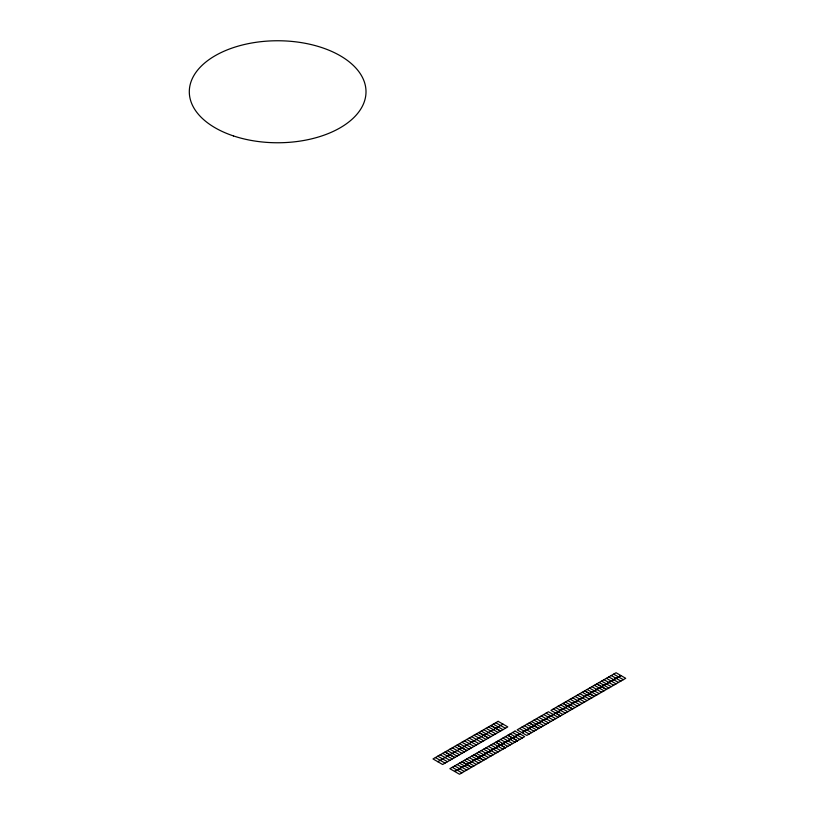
<?xml version="1.0" encoding="UTF-8"?>
<svg xmlns="http://www.w3.org/2000/svg" width="815" height="815" viewBox="0 0 815 815"><rect width="100%" height="100%" fill="white"/><g stroke="black" fill="none" stroke-linecap="round" stroke-linejoin="round"><path stroke-width="1.22" d="M437.808 761.719L502.977 724.117M553.293 714.531L521.936 732.634L620.898 675.533L555.728 713.125L560.537 715.927L550.92 710.354L616.069 672.742L625.706 678.304L526.775 735.425L517.138 729.853L548.485 711.76L558.153 717.312M613.654 674.137L623.312 679.69M611.24 675.523L620.898 681.085M608.825 676.919L618.483 682.471M606.411 678.314L616.069 683.866M603.996 679.71L613.654 685.262M601.582 681.106L611.24 686.658M599.168 682.491L608.825 688.043M594.339 685.283L604.007 690.835M591.934 686.678L601.592 692.23M589.52 688.064L599.178 693.626M587.106 689.459L596.763 695.012M584.712 690.845L594.349 696.407L584.691 690.855M582.277 692.251L591.934 697.803M579.862 693.647L589.52 699.199M577.448 695.032L587.106 700.584M575.033 696.428L584.691 701.98M572.619 697.823L582.287 703.376M570.205 699.219L579.873 704.771M567.8 700.605L577.458 706.157M565.386 702L575.044 707.552M560.557 704.792L570.215 710.344M558.143 706.187L567.8 711.74M555.728 707.573L565.386 713.125M553.314 708.968L562.971 714.521M546.07 713.145L555.738 718.698M543.666 714.541L553.324 720.093M541.252 715.937L550.909 721.489M538.837 717.332L548.495 722.885M536.423 718.718L546.081 724.28M534.008 720.114L543.666 725.666M531.594 721.509L541.252 727.062M526.765 724.301L536.423 729.853M524.351 725.686L534.019 731.238M521.936 727.082L531.604 732.634M519.522 728.478L529.19 734.03M495.734 722.722L505.392 728.274M512.615 732.471L522.272 738.023M493.32 724.117L502.977 729.67M510.2 733.867L519.858 739.419M488.491 726.909L498.159 732.461M505.371 736.648L515.029 742.2M486.076 728.294L495.744 733.857M502.957 738.044L512.615 743.596M483.672 729.69L493.33 735.242M500.542 739.439L510.2 744.991M481.257 731.086L490.915 736.638M498.128 740.825L507.786 746.387M505.382 747.773L495.734 742.21L505.361 747.783M476.429 733.877L486.086 739.429M493.299 743.616L502.967 749.168M474.014 735.262L483.672 740.815M490.895 745.012L500.553 750.564M471.6 736.658L481.257 742.21M488.48 746.408L498.138 751.96M469.185 738.054L478.843 743.606M486.066 747.793L495.724 753.345M466.771 739.45L476.429 745.002M483.652 749.189L493.309 754.741M464.356 740.835L474.024 746.387M481.237 750.584L490.895 756.137M461.942 742.231L471.61 747.783M478.823 751.98L488.48 757.532M459.528 743.626L469.196 749.179M476.408 753.366L486.066 758.918M466.781 750.574L457.144 745.012L466.761 750.584M454.709 746.418L464.367 751.97M471.579 756.157L481.247 761.709M452.294 747.803L461.952 753.355M469.165 757.553L478.833 763.105M449.88 749.199L459.538 754.751M466.761 758.948L476.418 764.501M447.466 750.595L457.123 756.147M464.346 760.334L474.004 765.886M461.952 761.719L471.59 767.282L461.932 761.73M442.637 753.376L452.294 758.928M459.517 763.125L469.175 768.677M440.222 754.772L449.89 760.324M457.103 764.521L466.761 770.073M437.808 756.167L447.476 761.719M454.689 765.906L464.346 771.459M435.393 757.563L445.061 763.115M452.274 767.302L461.932 772.854M498.148 721.336L433.01 758.938L442.647 764.511L507.786 726.899L498.148 721.336M515.029 731.075L449.88 768.688L459.517 774.25L524.666 736.638L515.029 731.075M519.827 733.846L454.689 771.459L519.858 733.867M606.421 689.439L596.774 683.877L606.401 689.449M572.629 708.948L562.992 703.386L572.609 708.958M538.837 728.457L529.2 722.895L538.817 728.467M500.563 731.065L490.925 725.503L500.542 731.075M517.444 740.804L507.806 735.242L517.423 740.825M488.501 738.033L478.863 732.471L488.48 738.044M483.652 760.314L474.014 754.751L483.631 760.324M454.709 757.543L445.072 751.97L454.689 757.553M233.477 135.932A88.356 51.009 0 0 0 366.006 91.759A88.356 51.009 0 0 0 233.477 47.586A88.356 51.009 0 0 0 233.477 135.932"/></g></svg>
